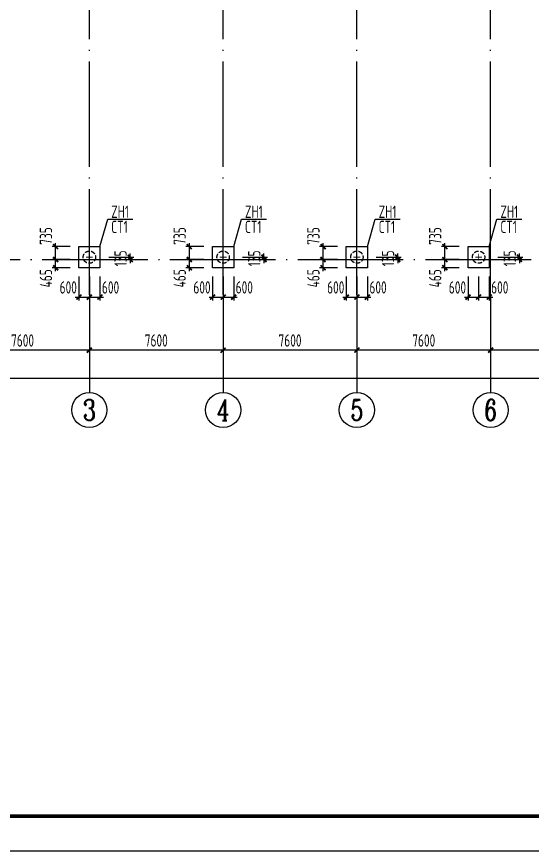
# Model space of a CAD drawing. Extents: x -3102990 to -851544, y -5293060 to -2540151.
# Drawn here: x -2634502 to -2619851, y -2672902 to -2649191 of the extents above; entities that cross this region are included whole.
import ezdxf
from ezdxf.enums import TextEntityAlignment as Align

# ---------------------------------------------------------------- set-up
doc = ezdxf.new("R2010")
doc.units = 0
doc.header["$LTSCALE"] = 1000
doc.header["$PDMODE"] = 1
doc.linetypes.add('DASH', pattern=[0.35, 0.25, -0.1])
doc.linetypes.add('DOTE', pattern=[2.42, 2, -0.2, 0.02, -0.2])
doc.layers.get('0').update_dxf_attribs({"linetype": 'CONTINUOUS'})
doc.layers.get('Defpoints').update_dxf_attribs({"linetype": 'CONTINUOUS'})
for name, color, linetype in [('AXIS', 253, 'DOTE'), ('COLU', 7, 'CONTINUOUS'), ('DIM', 3, 'CONTINUOUS'), ('NUM', 7, 'CONTINUOUS'), ('PUB_TITLE', 4, 'CONTINUOUS'), ('REIN', 1, 'CONTINUOUS'), ('TEXT', 7, 'CONTINUOUS'), ('桩基础', 7, 'CONTINUOUS')]:
    doc.layers.add(name, color=color, linetype=linetype)
doc.layers.add('yichutu', color=7, linetype='CONTINUOUS', true_color=0xffffff, plot=False)
doc.styles.add('TSSD_Axis', font='Complex.shx', dxfattribs={"width": 0.7, "bigfont": 'hztxt.shx'})
doc.styles.add('TSSD_Dimension', font='tssdeng.shx', dxfattribs={"width": 0.7, "bigfont": 'Hztxt.shx'})
doc.styles.add('TSSD_Rein', font='Tssdeng.shx', dxfattribs={"width": 0.75, "bigfont": 'hztxt.shx'})
doc.dimstyles.new('TSSD_200_100', dxfattribs={"dimtxt": 350, "dimasz": 100, "dimexe": 100, "dimexo": 250, "dimgap": 100, "dimtad": 1, "dimdec": 0, "dimlfac": 2, "dimzin": 0, "dimdsep": 46, "dimtxsty": 'TSSD_Dimension', "dimblk": 'ARCHTICK', "dimcen": 0, "dimdle": 100, "dimclrt": 7, "dimadec": 0, "dimazin": 0, "dimtfac": 1, "dimtdec": 0, "dimtix": 1, "dimtmove": 2, "dimatfit": 3, "dimfxl": 1, "dimtolj": 1, "dimtzin": 0, "dimarcsym": 0})

# ---------------------------------------------------------------- blocks, each defined once
blk = doc.blocks.new('ts_axno')
at = {"color": 0, "linetype": 'ByBlock', "lineweight": -2}
blk.add_circle((0, 0), 0.5, dxfattribs=at)
at = {"color": 0, "linetype": 'ByBlock', "lineweight": -2, "style": 'TSSD_Axis', "width": 0.7}
blk.add_attdef('A', text='', height=0.6, dxfattribs=at).set_placement((0, 0), align=Align.MIDDLE_CENTER)
blk = doc.blocks.new('_ArchTick')
at = {"color": 0, "const_width": 0.5}
blk.add_lwpolyline([(-0.71, -0.71), (0.71, 0.71)], dxfattribs=at)
blk = doc.blocks.new('*D1836')
at = {"layer": 'Defpoints', "color": 0, "ltscale": 1.5}
for p in [(-2621036, -2657090), (-2617236, -2657090), (-2621036, -2658665)]:
    blk.add_point(p, dxfattribs=at)
at = {"layer": 'DIM', "color": 0, "lineweight": -2, "ltscale": 1.5}
for p, q in [((-2621036, -2657340), (-2621036, -2658765)), ((-2617236, -2657340), (-2617236, -2658765)), ((-2617136, -2658665), (-2621136, -2658665))]:
    blk.add_line(p, q, dxfattribs=at)
at = {"layer": 'DIM', "color": 0, "lineweight": -2, "ltscale": 1.5, "xscale": 100, "yscale": 100, "zscale": 100, "rotation": 180}
blk.add_blockref('_ArchTick', (-2621036, -2658665), dxfattribs=at)
at = {"layer": 'DIM', "color": 0, "lineweight": -2, "ltscale": 1.5, "xscale": 100, "yscale": 100, "zscale": 100}
blk.add_blockref('_ArchTick', (-2617236, -2658665), dxfattribs=at)
at = {"layer": 'DIM', "color": 7, "ltscale": 1.5, "insert": (-2619136, -2658390), "char_height": 350, "attachment_point": 5, "style": 'TSSD_Dimension'}
blk.add_mtext('\\A1;7600', dxfattribs=at)
blk = doc.blocks.new('*D1837')
at = {"layer": 'Defpoints', "color": 0, "ltscale": 1.5}
for p in [(-2624836, -2657090), (-2621036, -2657090), (-2624836, -2658665)]:
    blk.add_point(p, dxfattribs=at)
at = {"layer": 'DIM', "color": 0, "lineweight": -2, "ltscale": 1.5}
for p, q in [((-2624836, -2657340), (-2624836, -2658765)), ((-2621036, -2657340), (-2621036, -2658765)), ((-2620936, -2658665), (-2624936, -2658665))]:
    blk.add_line(p, q, dxfattribs=at)
at = {"layer": 'DIM', "color": 0, "lineweight": -2, "ltscale": 1.5, "xscale": 100, "yscale": 100, "zscale": 100, "rotation": 180}
blk.add_blockref('_ArchTick', (-2624836, -2658665), dxfattribs=at)
at = {"layer": 'DIM', "color": 0, "lineweight": -2, "ltscale": 1.5, "xscale": 100, "yscale": 100, "zscale": 100}
blk.add_blockref('_ArchTick', (-2621036, -2658665), dxfattribs=at)
at = {"layer": 'DIM', "color": 7, "ltscale": 1.5, "insert": (-2622936, -2658390), "char_height": 350, "attachment_point": 5, "style": 'TSSD_Dimension'}
blk.add_mtext('\\A1;7600', dxfattribs=at)
blk = doc.blocks.new('*D1838')
at = {"layer": 'Defpoints', "color": 0, "ltscale": 1.5}
for p in [(-2628636, -2657090), (-2624836, -2657090), (-2628636, -2658665)]:
    blk.add_point(p, dxfattribs=at)
at = {"layer": 'DIM', "color": 0, "lineweight": -2, "ltscale": 1.5}
for p, q in [((-2628636, -2657340), (-2628636, -2658765)), ((-2624836, -2657340), (-2624836, -2658765)), ((-2624736, -2658665), (-2628736, -2658665))]:
    blk.add_line(p, q, dxfattribs=at)
at = {"layer": 'DIM', "color": 0, "lineweight": -2, "ltscale": 1.5, "xscale": 100, "yscale": 100, "zscale": 100, "rotation": 180}
blk.add_blockref('_ArchTick', (-2628636, -2658665), dxfattribs=at)
at = {"layer": 'DIM', "color": 0, "lineweight": -2, "ltscale": 1.5, "xscale": 100, "yscale": 100, "zscale": 100}
blk.add_blockref('_ArchTick', (-2624836, -2658665), dxfattribs=at)
at = {"layer": 'DIM', "color": 7, "ltscale": 1.5, "insert": (-2626736, -2658390), "char_height": 350, "attachment_point": 5, "style": 'TSSD_Dimension'}
blk.add_mtext('\\A1;7600', dxfattribs=at)
blk = doc.blocks.new('*D1839')
at = {"layer": 'Defpoints', "color": 0, "ltscale": 1.5}
for p in [(-2632436, -2657090), (-2628636, -2657090), (-2632436, -2658665)]:
    blk.add_point(p, dxfattribs=at)
at = {"layer": 'DIM', "color": 0, "lineweight": -2, "ltscale": 1.5}
for p, q in [((-2632436, -2657340), (-2632436, -2658765)), ((-2628636, -2657340), (-2628636, -2658765)), ((-2628536, -2658665), (-2632536, -2658665))]:
    blk.add_line(p, q, dxfattribs=at)
at = {"layer": 'DIM', "color": 0, "lineweight": -2, "ltscale": 1.5, "xscale": 100, "yscale": 100, "zscale": 100, "rotation": 180}
blk.add_blockref('_ArchTick', (-2632436, -2658665), dxfattribs=at)
at = {"layer": 'DIM', "color": 0, "lineweight": -2, "ltscale": 1.5, "xscale": 100, "yscale": 100, "zscale": 100}
blk.add_blockref('_ArchTick', (-2628636, -2658665), dxfattribs=at)
at = {"layer": 'DIM', "color": 7, "ltscale": 1.5, "insert": (-2630536, -2658390), "char_height": 350, "attachment_point": 5, "style": 'TSSD_Dimension'}
blk.add_mtext('\\A1;7600', dxfattribs=at)
blk = doc.blocks.new('*D1840')
at = {"layer": 'Defpoints', "color": 0, "ltscale": 1.5}
for p in [(-2636236, -2657090), (-2632436, -2657090), (-2636236, -2658665)]:
    blk.add_point(p, dxfattribs=at)
at = {"layer": 'DIM', "color": 0, "lineweight": -2, "ltscale": 1.5}
for p, q in [((-2636236, -2657340), (-2636236, -2658765)), ((-2632436, -2657340), (-2632436, -2658765)), ((-2632336, -2658665), (-2636336, -2658665))]:
    blk.add_line(p, q, dxfattribs=at)
at = {"layer": 'DIM', "color": 0, "lineweight": -2, "ltscale": 1.5, "xscale": 100, "yscale": 100, "zscale": 100, "rotation": 180}
blk.add_blockref('_ArchTick', (-2636236, -2658665), dxfattribs=at)
at = {"layer": 'DIM', "color": 0, "lineweight": -2, "ltscale": 1.5, "xscale": 100, "yscale": 100, "zscale": 100}
blk.add_blockref('_ArchTick', (-2632436, -2658665), dxfattribs=at)
at = {"layer": 'DIM', "color": 7, "ltscale": 1.5, "insert": (-2634336, -2658390), "char_height": 350, "attachment_point": 5, "style": 'TSSD_Dimension'}
blk.add_mtext('\\A1;7600', dxfattribs=at)
blk = doc.blocks.new('*D1842')
at = {"layer": 'Defpoints', "color": 0, "ltscale": 1.5}
for p in [(-2640036, -2657090), (-2564036, -2657090), (-2564036, -2659465)]:
    blk.add_point(p, dxfattribs=at)
at = {"layer": 'DIM', "color": 0, "lineweight": -2, "ltscale": 1.5}
for p, q in [((-2640036, -2657340), (-2640036, -2659565)), ((-2564036, -2657340), (-2564036, -2659565)), ((-2640136, -2659465), (-2563936, -2659465))]:
    blk.add_line(p, q, dxfattribs=at)
at = {"layer": 'DIM', "color": 0, "lineweight": -2, "ltscale": 1.5, "xscale": 100, "yscale": 100, "zscale": 100, "rotation": 180}
blk.add_blockref('_ArchTick', (-2640036, -2659465), dxfattribs=at)
at = {"layer": 'DIM', "color": 0, "lineweight": -2, "ltscale": 1.5, "xscale": 100, "yscale": 100, "zscale": 100}
blk.add_blockref('_ArchTick', (-2564036, -2659465), dxfattribs=at)
at = {"layer": 'DIM', "color": 7, "ltscale": 1.5, "insert": (-2602036, -2659190), "char_height": 350, "attachment_point": 5, "style": 'TSSD_Dimension'}
blk.add_mtext('\\A1;152000', dxfattribs=at)
blk = doc.blocks.new('A$C4DB71547')
at = {"layer": 'REIN', "color": 4, "const_width": 20}
for points in [[(-75, 10), (117, 10)], [(21, 106), (21, -86)]]:
    blk.add_lwpolyline(points, dxfattribs=at)
blk = doc.blocks.new('*D1920')
at = {"layer": 'Defpoints', "color": 0, "ltscale": 1.5}
for p in [(-2632736, -2656323), (-2632436, -2656323), (-2632436, -2657158)]:
    blk.add_point(p, dxfattribs=at)
at = {"layer": 'DIM', "color": 0, "lineweight": -2, "ltscale": 1.5}
for p, q in [((-2632736, -2656573), (-2632736, -2657258)), ((-2632436, -2656573), (-2632436, -2657258)), ((-2632836, -2657158), (-2632336, -2657158))]:
    blk.add_line(p, q, dxfattribs=at)
at = {"layer": 'DIM', "color": 0, "lineweight": -2, "ltscale": 1.5, "xscale": 100, "yscale": 100, "zscale": 100, "rotation": 180}
blk.add_blockref('_ArchTick', (-2632736, -2657158), dxfattribs=at)
at = {"layer": 'DIM', "color": 0, "lineweight": -2, "ltscale": 1.5, "xscale": 100, "yscale": 100, "zscale": 100}
blk.add_blockref('_ArchTick', (-2632436, -2657158), dxfattribs=at)
at = {"layer": 'DIM', "color": 7, "ltscale": 1.5, "insert": (-2633037, -2656883), "char_height": 350, "attachment_point": 5, "style": 'TSSD_Dimension'}
blk.add_mtext('\\A1;600', dxfattribs=at)
blk = doc.blocks.new('*D1921')
at = {"layer": 'Defpoints', "color": 0, "ltscale": 1.5}
for p in [(-2632436, -2656323), (-2632136, -2656323), (-2632136, -2657158)]:
    blk.add_point(p, dxfattribs=at)
at = {"layer": 'DIM', "color": 0, "lineweight": -2, "ltscale": 1.5}
for p, q in [((-2632436, -2656573), (-2632436, -2657258)), ((-2632136, -2656573), (-2632136, -2657258)), ((-2632536, -2657158), (-2632036, -2657158))]:
    blk.add_line(p, q, dxfattribs=at)
at = {"layer": 'DIM', "color": 0, "lineweight": -2, "ltscale": 1.5, "xscale": 100, "yscale": 100, "zscale": 100, "rotation": 180}
blk.add_blockref('_ArchTick', (-2632436, -2657158), dxfattribs=at)
at = {"layer": 'DIM', "color": 0, "lineweight": -2, "ltscale": 1.5, "xscale": 100, "yscale": 100, "zscale": 100}
blk.add_blockref('_ArchTick', (-2632136, -2657158), dxfattribs=at)
at = {"layer": 'DIM', "color": 7, "ltscale": 1.5, "insert": (-2631835, -2656883), "char_height": 350, "attachment_point": 5, "style": 'TSSD_Dimension'}
blk.add_mtext('\\A1;600', dxfattribs=at)
blk = doc.blocks.new('*D1922')
at = {"layer": 'Defpoints', "color": 0, "ltscale": 1.5}
for p in [(-2633396, -2656090), (-2632736, -2656090), (-2632736, -2656323)]:
    blk.add_point(p, dxfattribs=at)
at = {"layer": 'DIM', "color": 0, "lineweight": -2, "ltscale": 1.5}
for p, q in [((-2632986, -2656090), (-2633496, -2656090)), ((-2633396, -2656423), (-2633396, -2655990)), ((-2632986, -2656323), (-2633496, -2656323))]:
    blk.add_line(p, q, dxfattribs=at)
at = {"layer": 'DIM', "color": 0, "lineweight": -2, "ltscale": 1.5, "xscale": 100, "yscale": 100, "zscale": 100}
for p, rotation in [((-2633396, -2656090), 90), ((-2633396, -2656323), 270)]:
    blk.add_blockref('_ArchTick', p, dxfattribs=dict(at, rotation=rotation))
at = {"layer": 'DIM', "color": 7, "ltscale": 1.5, "insert": (-2633671, -2656624), "char_height": 350, "attachment_point": 5, "rotation": 90, "style": 'TSSD_Dimension'}
blk.add_mtext('\\A1;465', dxfattribs=at)
blk = doc.blocks.new('*D1923')
at = {"layer": 'Defpoints', "color": 0, "ltscale": 1.5}
for p in [(-2633396, -2655723), (-2632736, -2655723), (-2632736, -2656090)]:
    blk.add_point(p, dxfattribs=at)
at = {"layer": 'DIM', "color": 0, "lineweight": -2, "ltscale": 1.5}
for p, q in [((-2633396, -2656190), (-2633396, -2655623)), ((-2632986, -2655723), (-2633496, -2655723)), ((-2632986, -2656090), (-2633496, -2656090))]:
    blk.add_line(p, q, dxfattribs=at)
at = {"layer": 'DIM', "color": 0, "lineweight": -2, "ltscale": 1.5, "xscale": 100, "yscale": 100, "zscale": 100}
for p, rotation in [((-2633396, -2655723), 90), ((-2633396, -2656090), 270)]:
    blk.add_blockref('_ArchTick', p, dxfattribs=dict(at, rotation=rotation))
at = {"layer": 'DIM', "color": 7, "ltscale": 1.5, "insert": (-2633671, -2655422), "char_height": 350, "attachment_point": 5, "rotation": 90, "style": 'TSSD_Dimension'}
blk.add_mtext('\\A1;735', dxfattribs=at)
blk = doc.blocks.new('*D1924')
at = {"layer": 'Defpoints', "color": 0, "ltscale": 1.5}
for p in [(-2632136, -2656023), (-2632136, -2656090), (-2631276, -2656023)]:
    blk.add_point(p, dxfattribs=at)
at = {"layer": 'DIM', "color": 0, "lineweight": -2, "ltscale": 1.5}
for p, q in [((-2631886, -2656023), (-2631176, -2656023)), ((-2631886, -2656090), (-2631176, -2656090)), ((-2631276, -2656023), (-2631276, -2655923)), ((-2631276, -2656090), (-2631276, -2656023)), ((-2631276, -2656090), (-2631276, -2656190))]:
    blk.add_line(p, q, dxfattribs=at)
at = {"layer": 'DIM', "color": 0, "lineweight": -2, "ltscale": 1.5, "xscale": 100, "yscale": 100, "zscale": 100}
for p, rotation in [((-2631276, -2656023), 270), ((-2631276, -2656090), 90)]:
    blk.add_blockref('_ArchTick', p, dxfattribs=dict(at, rotation=rotation))
at = {"layer": 'DIM', "color": 7, "ltscale": 1.5, "insert": (-2631551, -2656057), "char_height": 350, "attachment_point": 5, "rotation": 90, "style": 'TSSD_Dimension'}
blk.add_mtext('\\A1;135', dxfattribs=at)
blk = doc.blocks.new('*D1930')
at = {"layer": 'Defpoints', "color": 0, "ltscale": 1.5}
for p in [(-2628936, -2656323), (-2628636, -2656323), (-2628636, -2657158)]:
    blk.add_point(p, dxfattribs=at)
at = {"layer": 'DIM', "color": 0, "lineweight": -2, "ltscale": 1.5}
for p, q in [((-2628936, -2656573), (-2628936, -2657258)), ((-2628636, -2656573), (-2628636, -2657258)), ((-2629036, -2657158), (-2628536, -2657158))]:
    blk.add_line(p, q, dxfattribs=at)
at = {"layer": 'DIM', "color": 0, "lineweight": -2, "ltscale": 1.5, "xscale": 100, "yscale": 100, "zscale": 100, "rotation": 180}
blk.add_blockref('_ArchTick', (-2628936, -2657158), dxfattribs=at)
at = {"layer": 'DIM', "color": 0, "lineweight": -2, "ltscale": 1.5, "xscale": 100, "yscale": 100, "zscale": 100}
blk.add_blockref('_ArchTick', (-2628636, -2657158), dxfattribs=at)
at = {"layer": 'DIM', "color": 7, "ltscale": 1.5, "insert": (-2629237, -2656883), "char_height": 350, "attachment_point": 5, "style": 'TSSD_Dimension'}
blk.add_mtext('\\A1;600', dxfattribs=at)
blk = doc.blocks.new('*D1931')
at = {"layer": 'Defpoints', "color": 0, "ltscale": 1.5}
for p in [(-2628636, -2656323), (-2628336, -2656323), (-2628336, -2657158)]:
    blk.add_point(p, dxfattribs=at)
at = {"layer": 'DIM', "color": 0, "lineweight": -2, "ltscale": 1.5}
for p, q in [((-2628636, -2656573), (-2628636, -2657258)), ((-2628336, -2656573), (-2628336, -2657258)), ((-2628736, -2657158), (-2628236, -2657158))]:
    blk.add_line(p, q, dxfattribs=at)
at = {"layer": 'DIM', "color": 0, "lineweight": -2, "ltscale": 1.5, "xscale": 100, "yscale": 100, "zscale": 100, "rotation": 180}
blk.add_blockref('_ArchTick', (-2628636, -2657158), dxfattribs=at)
at = {"layer": 'DIM', "color": 0, "lineweight": -2, "ltscale": 1.5, "xscale": 100, "yscale": 100, "zscale": 100}
blk.add_blockref('_ArchTick', (-2628336, -2657158), dxfattribs=at)
at = {"layer": 'DIM', "color": 7, "ltscale": 1.5, "insert": (-2628035, -2656883), "char_height": 350, "attachment_point": 5, "style": 'TSSD_Dimension'}
blk.add_mtext('\\A1;600', dxfattribs=at)
blk = doc.blocks.new('*D1932')
at = {"layer": 'Defpoints', "color": 0, "ltscale": 1.5}
for p in [(-2629596, -2656090), (-2628936, -2656090), (-2628936, -2656323)]:
    blk.add_point(p, dxfattribs=at)
at = {"layer": 'DIM', "color": 0, "lineweight": -2, "ltscale": 1.5}
for p, q in [((-2629186, -2656090), (-2629696, -2656090)), ((-2629596, -2656423), (-2629596, -2655990)), ((-2629186, -2656323), (-2629696, -2656323))]:
    blk.add_line(p, q, dxfattribs=at)
at = {"layer": 'DIM', "color": 0, "lineweight": -2, "ltscale": 1.5, "xscale": 100, "yscale": 100, "zscale": 100}
for p, rotation in [((-2629596, -2656090), 90), ((-2629596, -2656323), 270)]:
    blk.add_blockref('_ArchTick', p, dxfattribs=dict(at, rotation=rotation))
at = {"layer": 'DIM', "color": 7, "ltscale": 1.5, "insert": (-2629871, -2656624), "char_height": 350, "attachment_point": 5, "rotation": 90, "style": 'TSSD_Dimension'}
blk.add_mtext('\\A1;465', dxfattribs=at)
blk = doc.blocks.new('*D1933')
at = {"layer": 'Defpoints', "color": 0, "ltscale": 1.5}
for p in [(-2629596, -2655723), (-2628936, -2655723), (-2628936, -2656090)]:
    blk.add_point(p, dxfattribs=at)
at = {"layer": 'DIM', "color": 0, "lineweight": -2, "ltscale": 1.5}
for p, q in [((-2629596, -2656190), (-2629596, -2655623)), ((-2629186, -2655723), (-2629696, -2655723)), ((-2629186, -2656090), (-2629696, -2656090))]:
    blk.add_line(p, q, dxfattribs=at)
at = {"layer": 'DIM', "color": 0, "lineweight": -2, "ltscale": 1.5, "xscale": 100, "yscale": 100, "zscale": 100}
for p, rotation in [((-2629596, -2655723), 90), ((-2629596, -2656090), 270)]:
    blk.add_blockref('_ArchTick', p, dxfattribs=dict(at, rotation=rotation))
at = {"layer": 'DIM', "color": 7, "ltscale": 1.5, "insert": (-2629871, -2655422), "char_height": 350, "attachment_point": 5, "rotation": 90, "style": 'TSSD_Dimension'}
blk.add_mtext('\\A1;735', dxfattribs=at)
blk = doc.blocks.new('*D1934')
at = {"layer": 'Defpoints', "color": 0, "ltscale": 1.5}
for p in [(-2628336, -2656023), (-2628336, -2656090), (-2627476, -2656023)]:
    blk.add_point(p, dxfattribs=at)
at = {"layer": 'DIM', "color": 0, "lineweight": -2, "ltscale": 1.5}
for p, q in [((-2628086, -2656023), (-2627376, -2656023)), ((-2628086, -2656090), (-2627376, -2656090)), ((-2627476, -2656023), (-2627476, -2655923)), ((-2627476, -2656090), (-2627476, -2656023)), ((-2627476, -2656090), (-2627476, -2656190))]:
    blk.add_line(p, q, dxfattribs=at)
at = {"layer": 'DIM', "color": 0, "lineweight": -2, "ltscale": 1.5, "xscale": 100, "yscale": 100, "zscale": 100}
for p, rotation in [((-2627476, -2656023), 270), ((-2627476, -2656090), 90)]:
    blk.add_blockref('_ArchTick', p, dxfattribs=dict(at, rotation=rotation))
at = {"layer": 'DIM', "color": 7, "ltscale": 1.5, "insert": (-2627751, -2656057), "char_height": 350, "attachment_point": 5, "rotation": 90, "style": 'TSSD_Dimension'}
blk.add_mtext('\\A1;135', dxfattribs=at)
blk = doc.blocks.new('*D1940')
at = {"layer": 'Defpoints', "color": 0, "ltscale": 1.5}
for p in [(-2625136, -2656323), (-2624836, -2656323), (-2624836, -2657158)]:
    blk.add_point(p, dxfattribs=at)
at = {"layer": 'DIM', "color": 0, "lineweight": -2, "ltscale": 1.5}
for p, q in [((-2625136, -2656573), (-2625136, -2657258)), ((-2624836, -2656573), (-2624836, -2657258)), ((-2625236, -2657158), (-2624736, -2657158))]:
    blk.add_line(p, q, dxfattribs=at)
at = {"layer": 'DIM', "color": 0, "lineweight": -2, "ltscale": 1.5, "xscale": 100, "yscale": 100, "zscale": 100, "rotation": 180}
blk.add_blockref('_ArchTick', (-2625136, -2657158), dxfattribs=at)
at = {"layer": 'DIM', "color": 0, "lineweight": -2, "ltscale": 1.5, "xscale": 100, "yscale": 100, "zscale": 100}
blk.add_blockref('_ArchTick', (-2624836, -2657158), dxfattribs=at)
at = {"layer": 'DIM', "color": 7, "ltscale": 1.5, "insert": (-2625437, -2656883), "char_height": 350, "attachment_point": 5, "style": 'TSSD_Dimension'}
blk.add_mtext('\\A1;600', dxfattribs=at)
blk = doc.blocks.new('*D1941')
at = {"layer": 'Defpoints', "color": 0, "ltscale": 1.5}
for p in [(-2624836, -2656323), (-2624536, -2656323), (-2624536, -2657158)]:
    blk.add_point(p, dxfattribs=at)
at = {"layer": 'DIM', "color": 0, "lineweight": -2, "ltscale": 1.5}
for p, q in [((-2624836, -2656573), (-2624836, -2657258)), ((-2624536, -2656573), (-2624536, -2657258)), ((-2624936, -2657158), (-2624436, -2657158))]:
    blk.add_line(p, q, dxfattribs=at)
at = {"layer": 'DIM', "color": 0, "lineweight": -2, "ltscale": 1.5, "xscale": 100, "yscale": 100, "zscale": 100, "rotation": 180}
blk.add_blockref('_ArchTick', (-2624836, -2657158), dxfattribs=at)
at = {"layer": 'DIM', "color": 0, "lineweight": -2, "ltscale": 1.5, "xscale": 100, "yscale": 100, "zscale": 100}
blk.add_blockref('_ArchTick', (-2624536, -2657158), dxfattribs=at)
at = {"layer": 'DIM', "color": 7, "ltscale": 1.5, "insert": (-2624235, -2656883), "char_height": 350, "attachment_point": 5, "style": 'TSSD_Dimension'}
blk.add_mtext('\\A1;600', dxfattribs=at)
blk = doc.blocks.new('*D1942')
at = {"layer": 'Defpoints', "color": 0, "ltscale": 1.5}
for p in [(-2625796, -2656090), (-2625136, -2656090), (-2625136, -2656323)]:
    blk.add_point(p, dxfattribs=at)
at = {"layer": 'DIM', "color": 0, "lineweight": -2, "ltscale": 1.5}
for p, q in [((-2625386, -2656090), (-2625896, -2656090)), ((-2625796, -2656423), (-2625796, -2655990)), ((-2625386, -2656323), (-2625896, -2656323))]:
    blk.add_line(p, q, dxfattribs=at)
at = {"layer": 'DIM', "color": 0, "lineweight": -2, "ltscale": 1.5, "xscale": 100, "yscale": 100, "zscale": 100}
for p, rotation in [((-2625796, -2656090), 90), ((-2625796, -2656323), 270)]:
    blk.add_blockref('_ArchTick', p, dxfattribs=dict(at, rotation=rotation))
at = {"layer": 'DIM', "color": 7, "ltscale": 1.5, "insert": (-2626071, -2656624), "char_height": 350, "attachment_point": 5, "rotation": 90, "style": 'TSSD_Dimension'}
blk.add_mtext('\\A1;465', dxfattribs=at)
blk = doc.blocks.new('*D1943')
at = {"layer": 'Defpoints', "color": 0, "ltscale": 1.5}
for p in [(-2625796, -2655723), (-2625136, -2655723), (-2625136, -2656090)]:
    blk.add_point(p, dxfattribs=at)
at = {"layer": 'DIM', "color": 0, "lineweight": -2, "ltscale": 1.5}
for p, q in [((-2625796, -2656190), (-2625796, -2655623)), ((-2625386, -2655723), (-2625896, -2655723)), ((-2625386, -2656090), (-2625896, -2656090))]:
    blk.add_line(p, q, dxfattribs=at)
at = {"layer": 'DIM', "color": 0, "lineweight": -2, "ltscale": 1.5, "xscale": 100, "yscale": 100, "zscale": 100}
for p, rotation in [((-2625796, -2655723), 90), ((-2625796, -2656090), 270)]:
    blk.add_blockref('_ArchTick', p, dxfattribs=dict(at, rotation=rotation))
at = {"layer": 'DIM', "color": 7, "ltscale": 1.5, "insert": (-2626071, -2655422), "char_height": 350, "attachment_point": 5, "rotation": 90, "style": 'TSSD_Dimension'}
blk.add_mtext('\\A1;735', dxfattribs=at)
blk = doc.blocks.new('*D1944')
at = {"layer": 'Defpoints', "color": 0, "ltscale": 1.5}
for p in [(-2624536, -2656023), (-2624536, -2656090), (-2623676, -2656023)]:
    blk.add_point(p, dxfattribs=at)
at = {"layer": 'DIM', "color": 0, "lineweight": -2, "ltscale": 1.5}
for p, q in [((-2624286, -2656023), (-2623576, -2656023)), ((-2624286, -2656090), (-2623576, -2656090)), ((-2623676, -2656023), (-2623676, -2655923)), ((-2623676, -2656090), (-2623676, -2656023)), ((-2623676, -2656090), (-2623676, -2656190))]:
    blk.add_line(p, q, dxfattribs=at)
at = {"layer": 'DIM', "color": 0, "lineweight": -2, "ltscale": 1.5, "xscale": 100, "yscale": 100, "zscale": 100}
for p, rotation in [((-2623676, -2656023), 270), ((-2623676, -2656090), 90)]:
    blk.add_blockref('_ArchTick', p, dxfattribs=dict(at, rotation=rotation))
at = {"layer": 'DIM', "color": 7, "ltscale": 1.5, "insert": (-2623951, -2656057), "char_height": 350, "attachment_point": 5, "rotation": 90, "style": 'TSSD_Dimension'}
blk.add_mtext('\\A1;135', dxfattribs=at)
blk = doc.blocks.new('*D1950')
at = {"layer": 'Defpoints', "color": 0, "ltscale": 1.5}
for p in [(-2621677, -2656323), (-2621377, -2656323), (-2621377, -2657158)]:
    blk.add_point(p, dxfattribs=at)
at = {"layer": 'DIM', "color": 0, "lineweight": -2, "ltscale": 1.5}
for p, q in [((-2621677, -2656573), (-2621677, -2657258)), ((-2621377, -2656573), (-2621377, -2657258)), ((-2621777, -2657158), (-2621277, -2657158))]:
    blk.add_line(p, q, dxfattribs=at)
at = {"layer": 'DIM', "color": 0, "lineweight": -2, "ltscale": 1.5, "xscale": 100, "yscale": 100, "zscale": 100, "rotation": 180}
blk.add_blockref('_ArchTick', (-2621677, -2657158), dxfattribs=at)
at = {"layer": 'DIM', "color": 0, "lineweight": -2, "ltscale": 1.5, "xscale": 100, "yscale": 100, "zscale": 100}
blk.add_blockref('_ArchTick', (-2621377, -2657158), dxfattribs=at)
at = {"layer": 'DIM', "color": 7, "ltscale": 1.5, "insert": (-2621978, -2656883), "char_height": 350, "attachment_point": 5, "style": 'TSSD_Dimension'}
blk.add_mtext('\\A1;600', dxfattribs=at)
blk = doc.blocks.new('*D1951')
at = {"layer": 'Defpoints', "color": 0, "ltscale": 1.5}
for p in [(-2621377, -2656323), (-2621077, -2656323), (-2621077, -2657158)]:
    blk.add_point(p, dxfattribs=at)
at = {"layer": 'DIM', "color": 0, "lineweight": -2, "ltscale": 1.5}
for p, q in [((-2621377, -2656573), (-2621377, -2657258)), ((-2621077, -2656573), (-2621077, -2657258)), ((-2621477, -2657158), (-2620977, -2657158))]:
    blk.add_line(p, q, dxfattribs=at)
at = {"layer": 'DIM', "color": 0, "lineweight": -2, "ltscale": 1.5, "xscale": 100, "yscale": 100, "zscale": 100, "rotation": 180}
blk.add_blockref('_ArchTick', (-2621377, -2657158), dxfattribs=at)
at = {"layer": 'DIM', "color": 0, "lineweight": -2, "ltscale": 1.5, "xscale": 100, "yscale": 100, "zscale": 100}
blk.add_blockref('_ArchTick', (-2621077, -2657158), dxfattribs=at)
at = {"layer": 'DIM', "color": 7, "ltscale": 1.5, "insert": (-2620776, -2656883), "char_height": 350, "attachment_point": 5, "style": 'TSSD_Dimension'}
blk.add_mtext('\\A1;600', dxfattribs=at)
blk = doc.blocks.new('*D1952')
at = {"layer": 'Defpoints', "color": 0, "ltscale": 1.5}
for p in [(-2622336, -2656090), (-2621677, -2656090), (-2621677, -2656323)]:
    blk.add_point(p, dxfattribs=at)
at = {"layer": 'DIM', "color": 0, "lineweight": -2, "ltscale": 1.5}
for p, q in [((-2621927, -2656090), (-2622436, -2656090)), ((-2622336, -2656423), (-2622336, -2655990)), ((-2621927, -2656323), (-2622436, -2656323))]:
    blk.add_line(p, q, dxfattribs=at)
at = {"layer": 'DIM', "color": 0, "lineweight": -2, "ltscale": 1.5, "xscale": 100, "yscale": 100, "zscale": 100}
for p, rotation in [((-2622336, -2656090), 90), ((-2622336, -2656323), 270)]:
    blk.add_blockref('_ArchTick', p, dxfattribs=dict(at, rotation=rotation))
at = {"layer": 'DIM', "color": 7, "ltscale": 1.5, "insert": (-2622611, -2656624), "char_height": 350, "attachment_point": 5, "rotation": 90, "style": 'TSSD_Dimension'}
blk.add_mtext('\\A1;465', dxfattribs=at)
blk = doc.blocks.new('*D1953')
at = {"layer": 'Defpoints', "color": 0, "ltscale": 1.5}
for p in [(-2622336, -2655723), (-2621677, -2655723), (-2621677, -2656090)]:
    blk.add_point(p, dxfattribs=at)
at = {"layer": 'DIM', "color": 0, "lineweight": -2, "ltscale": 1.5}
for p, q in [((-2622336, -2656190), (-2622336, -2655623)), ((-2621927, -2655723), (-2622436, -2655723)), ((-2621927, -2656090), (-2622436, -2656090))]:
    blk.add_line(p, q, dxfattribs=at)
at = {"layer": 'DIM', "color": 0, "lineweight": -2, "ltscale": 1.5, "xscale": 100, "yscale": 100, "zscale": 100}
for p, rotation in [((-2622336, -2655723), 90), ((-2622336, -2656090), 270)]:
    blk.add_blockref('_ArchTick', p, dxfattribs=dict(at, rotation=rotation))
at = {"layer": 'DIM', "color": 7, "ltscale": 1.5, "insert": (-2622611, -2655422), "char_height": 350, "attachment_point": 5, "rotation": 90, "style": 'TSSD_Dimension'}
blk.add_mtext('\\A1;735', dxfattribs=at)
blk = doc.blocks.new('*D1954')
at = {"layer": 'Defpoints', "color": 0, "ltscale": 1.5}
for p in [(-2621077, -2656023), (-2621077, -2656090), (-2620217, -2656023)]:
    blk.add_point(p, dxfattribs=at)
at = {"layer": 'DIM', "color": 0, "lineweight": -2, "ltscale": 1.5}
for p, q in [((-2620827, -2656023), (-2620117, -2656023)), ((-2620827, -2656090), (-2620117, -2656090)), ((-2620217, -2656023), (-2620217, -2655923)), ((-2620217, -2656090), (-2620217, -2656023)), ((-2620217, -2656090), (-2620217, -2656190))]:
    blk.add_line(p, q, dxfattribs=at)
at = {"layer": 'DIM', "color": 0, "lineweight": -2, "ltscale": 1.5, "xscale": 100, "yscale": 100, "zscale": 100}
for p, rotation in [((-2620217, -2656023), 270), ((-2620217, -2656090), 90)]:
    blk.add_blockref('_ArchTick', p, dxfattribs=dict(at, rotation=rotation))
at = {"layer": 'DIM', "color": 7, "ltscale": 1.5, "insert": (-2620492, -2656057), "char_height": 350, "attachment_point": 5, "rotation": 90, "style": 'TSSD_Dimension'}
blk.add_mtext('\\A1;135', dxfattribs=at)
blk = doc.blocks.new('A$C16496DF1')
at = {"layer": 'PUB_TITLE'}
blk.add_lwpolyline([(0, 0), (0, 42000), (104100, 42000), (104100, 0)], close=True, dxfattribs=at)
at = {"layer": 'PUB_TITLE', "const_width": 100}
blk.add_lwpolyline([(103100, 1000), (103100, 41000), (713, 41000), (713, 1000), (103100, 1000)], dxfattribs=at)
blk = doc.blocks.new('yct-1041-420-104100-42000-100-2006.0')
at = {"layer": 'yichutu', "color": 7, "true_color": 0xffffff}
blk.add_lwpolyline([(0, 0), (0, 42000), (104100, 42000), (104100, 0)], close=True, dxfattribs=at)

msp = doc.modelspace()

# ---------------------------------------------------------------- linework, layer by layer
at = {"layer": 'AXIS', "ltscale": 1.5}
for p, q in [((-2632436.23, -2657090.5), (-2632436.23, -2640340.5)), ((-2628636.23, -2657090.5), (-2628636.23, -2640340.5)), ((-2624836.23, -2657090.5), (-2624836.23, -2640340.5)), ((-2621036.23, -2657090.5), (-2621036.23, -2640340.5)), ((-2641036.23, -2656090.5), (-2563036.23, -2656090.5))]:
    msp.add_line(p, q, dxfattribs=at)
at = {"layer": 'COLU'}
for points in [[(-2632736.23, -2655723), (-2632136.23, -2655723), (-2632136.23, -2656323), (-2632736.23, -2656323)], [(-2628936.23, -2655723), (-2628336.23, -2655723), (-2628336.23, -2656323), (-2628936.23, -2656323)], [(-2625136.23, -2655723), (-2624536.23, -2655723), (-2624536.23, -2656323), (-2625136.23, -2656323)], [(-2621677.13, -2655723), (-2621077.13, -2655723), (-2621077.13, -2656323), (-2621677.13, -2656323)]]:
    msp.add_lwpolyline(points, close=True, dxfattribs=at)
at = {"layer": 'NUM'}
for p, q in [((-2632136.23, -2655723), (-2631914.78, -2654946.73)), ((-2631914.78, -2654946.73), (-2631205.32, -2654946.73)), ((-2628336.23, -2655723), (-2628114.78, -2654946.73)), ((-2628114.78, -2654946.73), (-2627405.32, -2654946.73)), ((-2624536.23, -2655723), (-2624314.78, -2654946.73)), ((-2624314.78, -2654946.73), (-2623605.32, -2654946.73)), ((-2621077.13, -2655723), (-2620855.67, -2654946.73)), ((-2620855.67, -2654946.73), (-2620146.21, -2654946.73))]:
    msp.add_line(p, q, dxfattribs=at)
at = {"layer": 'NUM', "ltscale": 1.5}
for p, q in [((-2632436.23, -2657090.5), (-2632436.23, -2659865.5)), ((-2628636.23, -2657090.5), (-2628636.23, -2659865.5)), ((-2624836.23, -2657090.5), (-2624836.23, -2659865.5)), ((-2621036.23, -2657090.5), (-2621036.23, -2659865.5))]:
    msp.add_line(p, q, dxfattribs=at)
at = {"layer": '桩基础', "linetype": 'DASH', "ltscale": 0.5}
for centre in [(-2632436.23, -2656023), (-2628636.23, -2656023), (-2624836.23, -2656023), (-2621377.13, -2656023)]:
    msp.add_circle(centre, 175, dxfattribs=at)

# ---------------------------------------------------------------- block references
at = {"ltscale": 1.5}
msp.add_blockref('A$C16496DF1', (-2652237.82, -2672902.4), dxfattribs=at)
at = {"layer": 'COLU', "ltscale": 1.5}
for p in [(-2632457.14, -2656033.34), (-2628657.14, -2656033.34), (-2624857.14, -2656033.34), (-2621398.03, -2656033.34)]:
    msp.add_blockref('A$C4DB71547', p, dxfattribs=at)
at = {"layer": 'NUM'}
ref = msp.add_blockref('ts_axno', (-2632436.23, -2660365.5), dxfattribs=dict(at, xscale=1000, yscale=1000, zscale=1000))
ref.add_attrib('3', '3', dxfattribs={"height": 600, "style": 'TSSD_Axis', "width": 0.7}).set_placement((-2632436.23, -2660365.5), align=Align.MIDDLE_CENTER)
ref = msp.add_blockref('ts_axno', (-2628636.23, -2660365.5), dxfattribs=dict(at, xscale=1000, yscale=1000, zscale=1000))
ref.add_attrib('4', '4', dxfattribs={"height": 600, "style": 'TSSD_Axis', "width": 0.7}).set_placement((-2628636.23, -2660365.5), align=Align.MIDDLE_CENTER)
ref = msp.add_blockref('ts_axno', (-2624836.23, -2660365.5), dxfattribs=dict(at, xscale=1000, yscale=1000, zscale=1000))
ref.add_attrib('5', '5', dxfattribs={"height": 600, "style": 'TSSD_Axis', "width": 0.7}).set_placement((-2624836.23, -2660365.5), align=Align.MIDDLE_CENTER)
ref = msp.add_blockref('ts_axno', (-2621036.23, -2660365.5), dxfattribs=dict(at, xscale=1000, yscale=1000, zscale=1000))
ref.add_attrib('6', '6', dxfattribs={"height": 600, "style": 'TSSD_Axis', "width": 0.7}).set_placement((-2621036.23, -2660365.5), align=Align.MIDDLE_CENTER)
at = {"layer": 'yichutu'}
msp.add_blockref('yct-1041-420-104100-42000-100-2006.0', (-2652237.82, -2672902.4), dxfattribs=at)

# ---------------------------------------------------------------- texts
at = {"layer": 'TEXT', "lineweight": 5, "style": 'TSSD_Rein', "width": 0.7}
for s, p in [('ZH1', (-2631816.19, -2654908.38)), ('ZH1', (-2628016.19, -2654908.38)), ('ZH1', (-2624216.19, -2654908.38)), ('ZH1', (-2620757.08, -2654908.38)), ('CT1', (-2631816.55, -2655336.92)), ('CT1', (-2628016.55, -2655336.92)), ('CT1', (-2624216.55, -2655336.92)), ('CT1', (-2620757.44, -2655336.92))]:
    msp.add_text(s, height=350, dxfattribs=at).set_placement(p)

# ---------------------------------------------------------------- dimensions: what is measured, and where the dimension line sits
at = {"layer": 'DIM', "ltscale": 1.5}
for base, p1, p2, picture, middle in [((-2633395.6, -2655723), (-2632736.23, -2656090.5), (-2632736.23, -2655723), '*D1923', (-2633670.6, -2655421.91)), ((-2629595.6, -2655723), (-2628936.23, -2656090.5), (-2628936.23, -2655723), '*D1933', (-2629870.6, -2655421.91)), ((-2625795.6, -2655723), (-2625136.23, -2656090.5), (-2625136.23, -2655723), '*D1943', (-2626070.6, -2655421.91)), ((-2622336.49, -2655723), (-2621677.13, -2656090.5), (-2621677.13, -2655723), '*D1953', (-2622611.49, -2655421.91)), ((-2633395.6, -2656090.5), (-2632736.23, -2656323), (-2632736.23, -2656090.5), '*D1922', (-2633670.6, -2656624.09)), ((-2629595.6, -2656090.5), (-2628936.23, -2656323), (-2628936.23, -2656090.5), '*D1932', (-2629870.6, -2656624.09)), ((-2625795.6, -2656090.5), (-2625136.23, -2656323), (-2625136.23, -2656090.5), '*D1942', (-2626070.6, -2656624.09)), ((-2622336.49, -2656090.5), (-2621677.13, -2656323), (-2621677.13, -2656090.5), '*D1952', (-2622611.49, -2656624.09))]:
    dim = msp.add_linear_dim(base=base, p1=p1, p2=p2, angle=90, dimstyle='TSSD_200_100', dxfattribs=at)
    dim.commit()
    dim.dimension.update_dxf_attribs({"geometry": picture, "text_midpoint": middle, "dimtype": 160})
for base, p1, p2, angle, picture, middle in [((-2631276.28, -2656023), (-2632136.23, -2656090.5), (-2632136.23, -2656023), 90, '*D1924', (-2631551.28, -2656056.75)), ((-2627476.28, -2656023), (-2628336.23, -2656090.5), (-2628336.23, -2656023), 90, '*D1934', (-2627751.28, -2656056.75)), ((-2623676.28, -2656023), (-2624536.23, -2656090.5), (-2624536.23, -2656023), 90, '*D1944', (-2623951.28, -2656056.75)), ((-2620217.18, -2656023), (-2621077.13, -2656090.5), (-2621077.13, -2656023), 90, '*D1954', (-2620492.18, -2656056.75)), ((-2564036.23, -2659465.5), (-2640036.23, -2657090.5), (-2564036.23, -2657090.5), 180, '*D1842', (-2602036.23, -2659190.5)), ((-2636236.23, -2658665.5), (-2632436.23, -2657090.5), (-2636236.23, -2657090.5), 180, '*D1840', (-2634336.23, -2658390.5)), ((-2632436.23, -2658665.5), (-2628636.23, -2657090.5), (-2632436.23, -2657090.5), 180, '*D1839', (-2630536.23, -2658390.5)), ((-2628636.23, -2658665.5), (-2624836.23, -2657090.5), (-2628636.23, -2657090.5), 180, '*D1838', (-2626736.23, -2658390.5)), ((-2624836.23, -2658665.5), (-2621036.23, -2657090.5), (-2624836.23, -2657090.5), 180, '*D1837', (-2622936.23, -2658390.5)), ((-2621036.23, -2658665.5), (-2617236.23, -2657090.5), (-2621036.23, -2657090.5), 180, '*D1836', (-2619136.23, -2658390.5))]:
    dim = msp.add_linear_dim(base=base, p1=p1, p2=p2, angle=angle, dimstyle='TSSD_200_100', dxfattribs=at)
    dim.commit()
    dim.dimension.update_dxf_attribs({"geometry": picture, "text_midpoint": middle})
for base, p1, p2, picture, middle in [((-2632436.23, -2657157.88), (-2632736.23, -2656323), (-2632436.23, -2656323), '*D1920', (-2633037.32, -2656882.88)), ((-2632136.23, -2657157.88), (-2632436.23, -2656323), (-2632136.23, -2656323), '*D1921', (-2631835.14, -2656882.88)), ((-2628636.23, -2657157.88), (-2628936.23, -2656323), (-2628636.23, -2656323), '*D1930', (-2629237.32, -2656882.88)), ((-2628336.23, -2657157.88), (-2628636.23, -2656323), (-2628336.23, -2656323), '*D1931', (-2628035.14, -2656882.88)), ((-2624836.23, -2657157.88), (-2625136.23, -2656323), (-2624836.23, -2656323), '*D1940', (-2625437.32, -2656882.88)), ((-2624536.23, -2657157.88), (-2624836.23, -2656323), (-2624536.23, -2656323), '*D1941', (-2624235.14, -2656882.88)), ((-2621377.13, -2657157.88), (-2621677.13, -2656323), (-2621377.13, -2656323), '*D1950', (-2621978.21, -2656882.88)), ((-2621077.13, -2657157.88), (-2621377.13, -2656323), (-2621077.13, -2656323), '*D1951', (-2620776.04, -2656882.88))]:
    dim = msp.add_linear_dim(base=base, p1=p1, p2=p2, dimstyle='TSSD_200_100', dxfattribs=at)
    dim.commit()
    dim.dimension.update_dxf_attribs({"geometry": picture, "text_midpoint": middle, "dimtype": 160})

doc.saveas('drawing.dxf')
